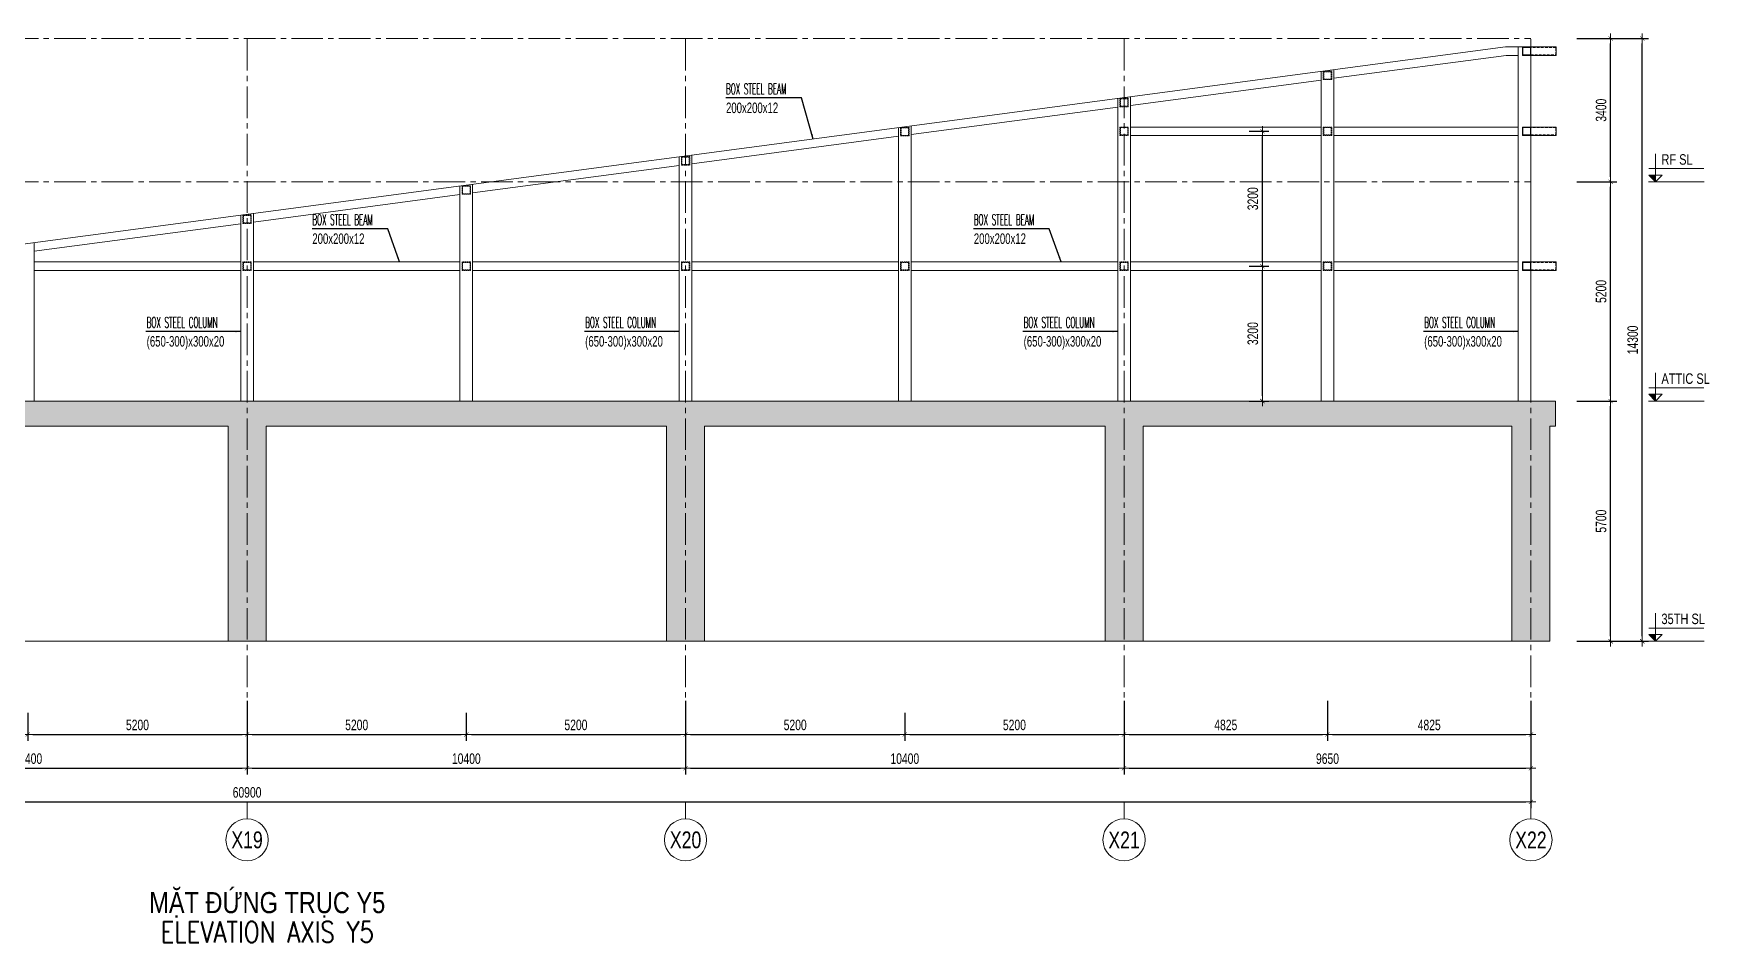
# Model space of a CAD drawing. Header units: millimetres. Extents: x 239606 to 395013, y -27979 to 24335.
# Drawn here: x 270714 to 310464, y -27358 to -5792 of the extents above; entities that cross this region are included whole.
import ezdxf
from ezdxf.enums import TextEntityAlignment as Align

# ---------------------------------------------------------------- set-up
doc = ezdxf.new("R2010")
doc.units = ezdxf.units.MM
doc.linetypes.add('CENTER2', pattern=[1.125, 0.75, -0.125, 0.125, -0.125])
doc.linetypes.add('HIDDEN2', pattern=[4.7625, 3.175, -1.5875])
doc.layers.get('Defpoints').update_dxf_attribs({"color": 151, "lineweight": 9})
for name, color, linetype, lineweight in [('NDC_S_ANNO', 7, 'Continuous', 20), ('NDC_S_AXIS', 5, 'CENTER2', 13), ('NDC_S_CONTINUOUS', 3, 'Continuous', 20), ('NDC_S_DIM', 1, 'Continuous', 15), ('NDC_S_ENG TEXT', 2, 'Continuous', 20), ('NDC_S_ENG TITLE', 3, 'Continuous', 20), ('NDC_S_HATCH MATERIAL', 8, 'Continuous', 13), ('NDC_S_HIDDEN', 8, 'HIDDEN2', 13), ('NDC_S_SLAB', 2, 'Continuous', 20), ('NDC_S_SYMBOL', 1, 'Continuous', 15), ('NDC_S_TEXT SYMBOL', 7, 'Continuous', 20), ('NDC_S_VN TEXT', 7, 'Continuous', 20), ('NDC_S_VN TITLE', 6, 'Continuous', 35)]:
    doc.layers.add(name, color=color, linetype=linetype, lineweight=lineweight)
doc.styles.add('NDC_ANNO', font='', dxfattribs={"width": 0.8})
doc.styles.add('NDC_DIM', font='', dxfattribs={"width": 0.75})
doc.styles.add('NDC_EN TXT', font='romans.shx', dxfattribs={"width": 0.8})
doc.styles.add('NDC_VIE TXT', font='arial.ttf', dxfattribs={"width": 0.8})
doc.styles.get('NDC_ANNO').set_extended_font_data('Dotum')
doc.styles.get('NDC_DIM').set_extended_font_data('Dotum')
doc.dimstyles.new('NDC_dim_100', dxfattribs={"dimscale": 100, "dimtxt": 2.5, "dimasz": 1.2, "dimexe": 1.5, "dimexo": 2.5, "dimgap": 1, "dimtad": 1, "dimdec": 0, "dimzin": 0, "dimdsep": 46, "dimtxsty": 'NDC_DIM', "dimblk": 'DIMMARK', "dimcen": 0.09, "dimdle": 1.2, "dimclrd": 1, "dimclre": 1, "dimclrt": 3, "dimadec": 0, "dimazin": 0, "dimtfac": 1, "dimtdec": 0, "dimtix": 1, "dimtofl": 0, "dimtmove": 0, "dimatfit": 3, "dimfxl": 8, "dimfxlon": 1, "dimtolj": 1, "dimtzin": 0, "dimarcsym": 0})

# ---------------------------------------------------------------- blocks, each defined once
blk = doc.blocks.new('Drawing name_symbol')
at = {"layer": 'NDC_S_ENG TITLE', "style": 'NDC_EN TXT', "width": 0.8}
blk.add_attdef('SECTDET1', text='', height=5, dxfattribs=at).set_placement((0, 1.01), align=Align.CENTER)
at = {"layer": 'NDC_S_TEXT SYMBOL', "lineweight": 25, "style": 'NDC_ANNO', "width": 0.8}
blk.add_attdef('SSCALE', text='', height=2.5, dxfattribs=at).set_placement((0, -4), align=Align.CENTER)
at = {"layer": 'NDC_S_VN TITLE', "style": 'NDC_VIE TXT', "width": 0.8}
blk.add_attdef('SECTDET2', text='', height=5, dxfattribs=at).set_placement((0, 7.97), align=Align.CENTER)
blk = doc.blocks.new('DIMMARK')
at = {"layer": 'NDC_S_DIM', "color": 1}
blk.add_line((-1.5, 0), (1, 0), dxfattribs=at)
at = {"layer": 'NDC_S_DIM', "color": 2, "const_width": 0.1}
blk.add_lwpolyline([(-0.42, -0.42), (0.42, 0.42)], dxfattribs=at)
blk = doc.blocks.new('*D105')
at = {"layer": 'Defpoints', "color": 0, "ltscale": 200, "transparency": 16777216}
for p in [(245329, -20212), (306229, -20212), (306229, -24023)]:
    blk.add_point(p, dxfattribs=at)
at = {"layer": 'NDC_S_DIM', "color": 1, "lineweight": -2, "ltscale": 200, "transparency": 16777216}
for p, q in [((245329, -23223), (245329, -24173)), ((306229, -23223), (306229, -24173)), ((245449, -24023), (306109, -24023))]:
    blk.add_line(p, q, dxfattribs=at)
at = {"layer": 'NDC_S_DIM', "color": 1, "lineweight": -2, "ltscale": 200, "transparency": 16777216, "xscale": 120, "yscale": 120, "zscale": 120, "rotation": 180}
blk.add_blockref('DIMMARK', (245329, -24023), dxfattribs=at)
at = {"layer": 'NDC_S_DIM', "color": 1, "lineweight": -2, "ltscale": 200, "transparency": 16777216, "xscale": 120, "yscale": 120, "zscale": 120}
blk.add_blockref('DIMMARK', (306229, -24023), dxfattribs=at)
at = {"layer": 'NDC_S_DIM', "color": 3, "ltscale": 200, "transparency": 16777216, "insert": (275779, -23798), "char_height": 250, "attachment_point": 5, "style": 'NDC_DIM'}
blk.add_mtext('\\A1;60900', dxfattribs=at)
blk = doc.blocks.new('*D108')
at = {"layer": 'Defpoints', "color": 0, "ltscale": 200, "transparency": 16777216}
for p in [(265379, -20212), (275779, -20212), (275779, -23223)]:
    blk.add_point(p, dxfattribs=at)
at = {"layer": 'NDC_S_DIM', "color": 1, "lineweight": -2, "ltscale": 200, "transparency": 16777216}
for p, q in [((265379, -22423), (265379, -23373)), ((275779, -22423), (275779, -23373)), ((265499, -23223), (275659, -23223))]:
    blk.add_line(p, q, dxfattribs=at)
at = {"layer": 'NDC_S_DIM', "color": 1, "lineweight": -2, "ltscale": 200, "transparency": 16777216, "xscale": 120, "yscale": 120, "zscale": 120, "rotation": 180}
blk.add_blockref('DIMMARK', (265379, -23223), dxfattribs=at)
at = {"layer": 'NDC_S_DIM', "color": 1, "lineweight": -2, "ltscale": 200, "transparency": 16777216, "xscale": 120, "yscale": 120, "zscale": 120}
blk.add_blockref('DIMMARK', (275779, -23223), dxfattribs=at)
at = {"layer": 'NDC_S_DIM', "color": 3, "ltscale": 200, "transparency": 16777216, "insert": (270579, -22998), "char_height": 250, "attachment_point": 5, "style": 'NDC_DIM'}
blk.add_mtext('\\A1;10400', dxfattribs=at)
blk = doc.blocks.new('*D109')
at = {"layer": 'Defpoints', "color": 0, "ltscale": 200, "transparency": 16777216}
for p in [(275779, -20212), (286179, -20212), (286179, -23223)]:
    blk.add_point(p, dxfattribs=at)
at = {"layer": 'NDC_S_DIM', "color": 1, "lineweight": -2, "ltscale": 200, "transparency": 16777216}
for p, q in [((275779, -22423), (275779, -23373)), ((286179, -22423), (286179, -23373)), ((275899, -23223), (286059, -23223))]:
    blk.add_line(p, q, dxfattribs=at)
at = {"layer": 'NDC_S_DIM', "color": 1, "lineweight": -2, "ltscale": 200, "transparency": 16777216, "xscale": 120, "yscale": 120, "zscale": 120, "rotation": 180}
blk.add_blockref('DIMMARK', (275779, -23223), dxfattribs=at)
at = {"layer": 'NDC_S_DIM', "color": 1, "lineweight": -2, "ltscale": 200, "transparency": 16777216, "xscale": 120, "yscale": 120, "zscale": 120}
blk.add_blockref('DIMMARK', (286179, -23223), dxfattribs=at)
at = {"layer": 'NDC_S_DIM', "color": 3, "ltscale": 200, "transparency": 16777216, "insert": (280979, -22998), "char_height": 250, "attachment_point": 5, "style": 'NDC_DIM'}
blk.add_mtext('\\A1;10400', dxfattribs=at)
blk = doc.blocks.new('*D110')
at = {"layer": 'Defpoints', "color": 0, "ltscale": 200, "transparency": 16777216}
for p in [(286179, -20212), (296579, -20212), (296579, -23223)]:
    blk.add_point(p, dxfattribs=at)
at = {"layer": 'NDC_S_DIM', "color": 1, "lineweight": -2, "ltscale": 200, "transparency": 16777216}
for p, q in [((286179, -22423), (286179, -23373)), ((296579, -22423), (296579, -23373)), ((286299, -23223), (296459, -23223))]:
    blk.add_line(p, q, dxfattribs=at)
at = {"layer": 'NDC_S_DIM', "color": 1, "lineweight": -2, "ltscale": 200, "transparency": 16777216, "xscale": 120, "yscale": 120, "zscale": 120, "rotation": 180}
blk.add_blockref('DIMMARK', (286179, -23223), dxfattribs=at)
at = {"layer": 'NDC_S_DIM', "color": 1, "lineweight": -2, "ltscale": 200, "transparency": 16777216, "xscale": 120, "yscale": 120, "zscale": 120}
blk.add_blockref('DIMMARK', (296579, -23223), dxfattribs=at)
at = {"layer": 'NDC_S_DIM', "color": 3, "ltscale": 200, "transparency": 16777216, "insert": (291379, -22998), "char_height": 250, "attachment_point": 5, "style": 'NDC_DIM'}
blk.add_mtext('\\A1;10400', dxfattribs=at)
blk = doc.blocks.new('*D111')
at = {"layer": 'Defpoints', "color": 0, "ltscale": 200, "transparency": 16777216}
for p in [(296579, -20212), (306229, -20212), (306229, -23223)]:
    blk.add_point(p, dxfattribs=at)
at = {"layer": 'NDC_S_DIM', "color": 1, "lineweight": -2, "ltscale": 200, "transparency": 16777216}
for p, q in [((296579, -22423), (296579, -23373)), ((306229, -22423), (306229, -23373)), ((296699, -23223), (306109, -23223))]:
    blk.add_line(p, q, dxfattribs=at)
at = {"layer": 'NDC_S_DIM', "color": 1, "lineweight": -2, "ltscale": 200, "transparency": 16777216, "xscale": 120, "yscale": 120, "zscale": 120, "rotation": 180}
blk.add_blockref('DIMMARK', (296579, -23223), dxfattribs=at)
at = {"layer": 'NDC_S_DIM', "color": 1, "lineweight": -2, "ltscale": 200, "transparency": 16777216, "xscale": 120, "yscale": 120, "zscale": 120}
blk.add_blockref('DIMMARK', (306229, -23223), dxfattribs=at)
at = {"layer": 'NDC_S_DIM', "color": 3, "ltscale": 200, "transparency": 16777216, "insert": (301404, -22998), "char_height": 250, "attachment_point": 5, "style": 'NDC_DIM'}
blk.add_mtext('\\A1;9650', dxfattribs=at)
blk = doc.blocks.new('*U7')
at = {"layer": 'NDC_S_SYMBOL'}
blk.add_line((0, 5), (0, 9), dxfattribs=at)
blk.add_circle((0, 0), 5, dxfattribs=at)
at = {"layer": 'NDC_S_TEXT SYMBOL', "color": 7, "style": 'NDC_ANNO', "width": 0.8}
blk.add_attdef('GRID', text='', height=4, dxfattribs=at).set_placement((0, 0), align=Align.MIDDLE)
blk = doc.blocks.new('*D127')
at = {"layer": 'Defpoints', "color": 0, "ltscale": 100, "transparency": 16777216}
for p in [(306946, -14512), (308120, -14512), (306946, -20212)]:
    blk.add_point(p, dxfattribs=at)
at = {"layer": 'NDC_S_DIM', "color": 1, "lineweight": -2, "ltscale": 100, "transparency": 16777216}
for p, q in [((307320, -14512), (308270, -14512)), ((308120, -20092), (308120, -14632)), ((307320, -20212), (308270, -20212))]:
    blk.add_line(p, q, dxfattribs=at)
at = {"layer": 'NDC_S_DIM', "color": 1, "lineweight": -2, "ltscale": 100, "transparency": 16777216, "xscale": 120, "yscale": 120, "zscale": 120}
for p, rotation in [((308120, -14512), 90), ((308120, -20212), 270)]:
    blk.add_blockref('DIMMARK', p, dxfattribs=dict(at, rotation=rotation))
at = {"layer": 'NDC_S_DIM', "color": 3, "ltscale": 100, "transparency": 16777216, "insert": (307894, -17362), "char_height": 250, "attachment_point": 5, "rotation": 90, "style": 'NDC_DIM'}
blk.add_mtext('\\A1;5700', dxfattribs=at)
blk = doc.blocks.new('*D128')
at = {"layer": 'Defpoints', "color": 0, "ltscale": 100, "transparency": 16777216}
for p in [(306946, -9312), (308120, -9312), (306946, -14512)]:
    blk.add_point(p, dxfattribs=at)
at = {"layer": 'NDC_S_DIM', "color": 1, "lineweight": -2, "ltscale": 100, "transparency": 16777216}
for p, q in [((307320, -9312), (308270, -9312)), ((308120, -14392), (308120, -9432)), ((307320, -14512), (308270, -14512))]:
    blk.add_line(p, q, dxfattribs=at)
at = {"layer": 'NDC_S_DIM', "color": 1, "lineweight": -2, "ltscale": 100, "transparency": 16777216, "xscale": 120, "yscale": 120, "zscale": 120}
for p, rotation in [((308120, -9312), 90), ((308120, -14512), 270)]:
    blk.add_blockref('DIMMARK', p, dxfattribs=dict(at, rotation=rotation))
at = {"layer": 'NDC_S_DIM', "color": 3, "ltscale": 100, "transparency": 16777216, "insert": (307894, -11912), "char_height": 250, "attachment_point": 5, "rotation": 90, "style": 'NDC_DIM'}
blk.add_mtext('\\A1;5200', dxfattribs=at)
blk = doc.blocks.new('*D129')
at = {"layer": 'Defpoints', "color": 0, "ltscale": 100, "transparency": 16777216}
for p in [(306946, -5912), (308120, -5912), (306946, -9312)]:
    blk.add_point(p, dxfattribs=at)
at = {"layer": 'NDC_S_DIM', "color": 1, "lineweight": -2, "ltscale": 100, "transparency": 16777216}
for p, q in [((307320, -5912), (308270, -5912)), ((308120, -9192), (308120, -6032)), ((307320, -9312), (308270, -9312))]:
    blk.add_line(p, q, dxfattribs=at)
at = {"layer": 'NDC_S_DIM', "color": 1, "lineweight": -2, "ltscale": 100, "transparency": 16777216, "xscale": 120, "yscale": 120, "zscale": 120}
for p, rotation in [((308120, -5912), 90), ((308120, -9312), 270)]:
    blk.add_blockref('DIMMARK', p, dxfattribs=dict(at, rotation=rotation))
at = {"layer": 'NDC_S_DIM', "color": 3, "ltscale": 100, "transparency": 16777216, "insert": (307894, -7612), "char_height": 250, "attachment_point": 5, "rotation": 90, "style": 'NDC_DIM'}
blk.add_mtext('\\A1;3400', dxfattribs=at)
blk = doc.blocks.new('*D130')
at = {"layer": 'Defpoints', "color": 0, "ltscale": 100, "transparency": 16777216}
for p in [(306946, -5912), (308870, -5912), (306946, -20212)]:
    blk.add_point(p, dxfattribs=at)
at = {"layer": 'NDC_S_DIM', "color": 1, "lineweight": -2, "ltscale": 100, "transparency": 16777216}
for p, q in [((308070, -5912), (309020, -5912)), ((308870, -20092), (308870, -6032)), ((308070, -20212), (309020, -20212))]:
    blk.add_line(p, q, dxfattribs=at)
at = {"layer": 'NDC_S_DIM', "color": 1, "lineweight": -2, "ltscale": 100, "transparency": 16777216, "xscale": 120, "yscale": 120, "zscale": 120}
for p, rotation in [((308870, -5912), 90), ((308870, -20212), 270)]:
    blk.add_blockref('DIMMARK', p, dxfattribs=dict(at, rotation=rotation))
at = {"layer": 'NDC_S_DIM', "color": 3, "ltscale": 100, "transparency": 16777216, "insert": (308644, -13062), "char_height": 250, "attachment_point": 5, "rotation": 90, "style": 'NDC_DIM'}
blk.add_mtext('\\A1;14300', dxfattribs=at)
blk = doc.blocks.new('kata_block_CT')
at = {"layer": 'NDC_S_ANNO'}
blk.add_hatch(color=3, dxfattribs=at).paths.add_polyline_path([(0, 1.6), (-1.61, 1.6), (0, 0)])
at = {"layer": 'NDC_S_ANNO', "ltscale": 50}
h = blk.add_hatch(dxfattribs=at)
h.set_pattern_fill('ANSI31', color=256, scale=1.406, style=0)
h.paths.add_polyline_path([(0, 1.6), (0, 0), (1.61, 1.6)])
for p, q in [((11.56, 0), (-1.64, 0)), ((-1.59, 3.14), (11.47, 3.14))]:
    blk.add_line(p, q, dxfattribs=at)
for points in [[(0, 6.69), (0, 0)], [(0, 0), (-1.61, 1.6), (0, 1.6)], [(0, 0), (1.61, 1.6), (0, 1.6)]]:
    blk.add_lwpolyline(points, dxfattribs=at)
at = {"layer": 'NDC_S_ANNO', "color": 8, "ltscale": 50}
blk.add_lwpolyline([(0, 0), (-1.61, 1.6), (0, 1.6)], dxfattribs=at)
at = {"layer": 'NDC_S_TEXT SYMBOL', "color": 3, "style": 'NDC_ANNO', "width": 0.8}
blk.add_attdef('CT', (1.41, 4.07), '', height=2.5, dxfattribs=at)
blk = doc.blocks.new('*D113')
at = {"layer": 'Defpoints', "color": 0, "ltscale": 100, "transparency": 16777216}
for p in [(275779, -21163), (270579, -21656), (275779, -22423)]:
    blk.add_point(p, dxfattribs=at)
at = {"layer": 'NDC_S_DIM', "color": 1, "lineweight": -2, "ltscale": 100, "transparency": 16777216}
for p, q in [((275779, -21623), (275779, -22573)), ((270579, -21906), (270579, -22573)), ((270699, -22423), (275659, -22423))]:
    blk.add_line(p, q, dxfattribs=at)
at = {"layer": 'NDC_S_DIM', "color": 1, "lineweight": -2, "ltscale": 100, "transparency": 16777216, "xscale": 120, "yscale": 120, "zscale": 120, "rotation": 180}
blk.add_blockref('DIMMARK', (270579, -22423), dxfattribs=at)
at = {"layer": 'NDC_S_DIM', "color": 1, "lineweight": -2, "ltscale": 100, "transparency": 16777216, "xscale": 120, "yscale": 120, "zscale": 120}
blk.add_blockref('DIMMARK', (275779, -22423), dxfattribs=at)
at = {"layer": 'NDC_S_DIM', "color": 3, "ltscale": 100, "transparency": 16777216, "insert": (273179, -22198), "char_height": 250, "attachment_point": 5, "style": 'NDC_DIM'}
blk.add_mtext('\\A1;5200', dxfattribs=at)
blk = doc.blocks.new('*D114')
at = {"layer": 'Defpoints', "color": 0, "ltscale": 100, "transparency": 16777216}
for p in [(275779, -21656), (280979, -21656), (280979, -22423)]:
    blk.add_point(p, dxfattribs=at)
at = {"layer": 'NDC_S_DIM', "color": 1, "lineweight": -2, "ltscale": 100, "transparency": 16777216}
for p, q in [((275779, -21906), (275779, -22573)), ((280979, -21906), (280979, -22573)), ((275899, -22423), (280859, -22423))]:
    blk.add_line(p, q, dxfattribs=at)
at = {"layer": 'NDC_S_DIM', "color": 1, "lineweight": -2, "ltscale": 100, "transparency": 16777216, "xscale": 120, "yscale": 120, "zscale": 120, "rotation": 180}
blk.add_blockref('DIMMARK', (275779, -22423), dxfattribs=at)
at = {"layer": 'NDC_S_DIM', "color": 1, "lineweight": -2, "ltscale": 100, "transparency": 16777216, "xscale": 120, "yscale": 120, "zscale": 120}
blk.add_blockref('DIMMARK', (280979, -22423), dxfattribs=at)
at = {"layer": 'NDC_S_DIM', "color": 3, "ltscale": 100, "transparency": 16777216, "insert": (278379, -22198), "char_height": 250, "attachment_point": 5, "style": 'NDC_DIM'}
blk.add_mtext('\\A1;5200', dxfattribs=at)
blk = doc.blocks.new('*D115')
at = {"layer": 'Defpoints', "color": 0, "ltscale": 100, "transparency": 16777216}
for p in [(286179, -21163), (280979, -21656), (286179, -22423)]:
    blk.add_point(p, dxfattribs=at)
at = {"layer": 'NDC_S_DIM', "color": 1, "lineweight": -2, "ltscale": 100, "transparency": 16777216}
for p, q in [((286179, -21623), (286179, -22573)), ((280979, -21906), (280979, -22573)), ((281099, -22423), (286059, -22423))]:
    blk.add_line(p, q, dxfattribs=at)
at = {"layer": 'NDC_S_DIM', "color": 1, "lineweight": -2, "ltscale": 100, "transparency": 16777216, "xscale": 120, "yscale": 120, "zscale": 120, "rotation": 180}
blk.add_blockref('DIMMARK', (280979, -22423), dxfattribs=at)
at = {"layer": 'NDC_S_DIM', "color": 1, "lineweight": -2, "ltscale": 100, "transparency": 16777216, "xscale": 120, "yscale": 120, "zscale": 120}
blk.add_blockref('DIMMARK', (286179, -22423), dxfattribs=at)
at = {"layer": 'NDC_S_DIM', "color": 3, "ltscale": 100, "transparency": 16777216, "insert": (283579, -22198), "char_height": 250, "attachment_point": 5, "style": 'NDC_DIM'}
blk.add_mtext('\\A1;5200', dxfattribs=at)
blk = doc.blocks.new('*D116')
at = {"layer": 'Defpoints', "color": 0, "ltscale": 100, "transparency": 16777216}
for p in [(286179, -21656), (291379, -21656), (291379, -22423)]:
    blk.add_point(p, dxfattribs=at)
at = {"layer": 'NDC_S_DIM', "color": 1, "lineweight": -2, "ltscale": 100, "transparency": 16777216}
for p, q in [((286179, -21906), (286179, -22573)), ((291379, -21906), (291379, -22573)), ((286299, -22423), (291259, -22423))]:
    blk.add_line(p, q, dxfattribs=at)
at = {"layer": 'NDC_S_DIM', "color": 1, "lineweight": -2, "ltscale": 100, "transparency": 16777216, "xscale": 120, "yscale": 120, "zscale": 120, "rotation": 180}
blk.add_blockref('DIMMARK', (286179, -22423), dxfattribs=at)
at = {"layer": 'NDC_S_DIM', "color": 1, "lineweight": -2, "ltscale": 100, "transparency": 16777216, "xscale": 120, "yscale": 120, "zscale": 120}
blk.add_blockref('DIMMARK', (291379, -22423), dxfattribs=at)
at = {"layer": 'NDC_S_DIM', "color": 3, "ltscale": 100, "transparency": 16777216, "insert": (288779, -22198), "char_height": 250, "attachment_point": 5, "style": 'NDC_DIM'}
blk.add_mtext('\\A1;5200', dxfattribs=at)
blk = doc.blocks.new('*D117')
at = {"layer": 'Defpoints', "color": 0, "ltscale": 100, "transparency": 16777216}
for p in [(296579, -21163), (291379, -21656), (296579, -22423)]:
    blk.add_point(p, dxfattribs=at)
at = {"layer": 'NDC_S_DIM', "color": 1, "lineweight": -2, "ltscale": 100, "transparency": 16777216}
for p, q in [((296579, -21623), (296579, -22573)), ((291379, -21906), (291379, -22573)), ((291499, -22423), (296459, -22423))]:
    blk.add_line(p, q, dxfattribs=at)
at = {"layer": 'NDC_S_DIM', "color": 1, "lineweight": -2, "ltscale": 100, "transparency": 16777216, "xscale": 120, "yscale": 120, "zscale": 120, "rotation": 180}
blk.add_blockref('DIMMARK', (291379, -22423), dxfattribs=at)
at = {"layer": 'NDC_S_DIM', "color": 1, "lineweight": -2, "ltscale": 100, "transparency": 16777216, "xscale": 120, "yscale": 120, "zscale": 120}
blk.add_blockref('DIMMARK', (296579, -22423), dxfattribs=at)
at = {"layer": 'NDC_S_DIM', "color": 3, "ltscale": 100, "transparency": 16777216, "insert": (293979, -22198), "char_height": 250, "attachment_point": 5, "style": 'NDC_DIM'}
blk.add_mtext('\\A1;5200', dxfattribs=at)
blk = doc.blocks.new('*D118')
at = {"layer": 'Defpoints', "color": 0, "ltscale": 100, "transparency": 16777216}
for p in [(296579, -21163), (301404, -21163), (301404, -22423)]:
    blk.add_point(p, dxfattribs=at)
at = {"layer": 'NDC_S_DIM', "color": 1, "lineweight": -2, "ltscale": 100, "transparency": 16777216}
for p, q in [((296579, -21623), (296579, -22573)), ((301404, -21623), (301404, -22573)), ((296699, -22423), (301284, -22423))]:
    blk.add_line(p, q, dxfattribs=at)
at = {"layer": 'NDC_S_DIM', "color": 1, "lineweight": -2, "ltscale": 100, "transparency": 16777216, "xscale": 120, "yscale": 120, "zscale": 120, "rotation": 180}
blk.add_blockref('DIMMARK', (296579, -22423), dxfattribs=at)
at = {"layer": 'NDC_S_DIM', "color": 1, "lineweight": -2, "ltscale": 100, "transparency": 16777216, "xscale": 120, "yscale": 120, "zscale": 120}
blk.add_blockref('DIMMARK', (301404, -22423), dxfattribs=at)
at = {"layer": 'NDC_S_DIM', "color": 3, "ltscale": 100, "transparency": 16777216, "insert": (298992, -22198), "char_height": 250, "attachment_point": 5, "style": 'NDC_DIM'}
blk.add_mtext('\\A1;4825', dxfattribs=at)
blk = doc.blocks.new('*D119')
at = {"layer": 'Defpoints', "color": 0, "ltscale": 100, "transparency": 16777216}
for p in [(301404, -21163), (306229, -21163), (306229, -22423)]:
    blk.add_point(p, dxfattribs=at)
at = {"layer": 'NDC_S_DIM', "color": 1, "lineweight": -2, "ltscale": 100, "transparency": 16777216}
for p, q in [((301404, -21623), (301404, -22573)), ((306229, -21623), (306229, -22573)), ((301524, -22423), (306109, -22423))]:
    blk.add_line(p, q, dxfattribs=at)
at = {"layer": 'NDC_S_DIM', "color": 1, "lineweight": -2, "ltscale": 100, "transparency": 16777216, "xscale": 120, "yscale": 120, "zscale": 120, "rotation": 180}
blk.add_blockref('DIMMARK', (301404, -22423), dxfattribs=at)
at = {"layer": 'NDC_S_DIM', "color": 1, "lineweight": -2, "ltscale": 100, "transparency": 16777216, "xscale": 120, "yscale": 120, "zscale": 120}
blk.add_blockref('DIMMARK', (306229, -22423), dxfattribs=at)
at = {"layer": 'NDC_S_DIM', "color": 3, "ltscale": 100, "transparency": 16777216, "insert": (303817, -22198), "char_height": 250, "attachment_point": 5, "style": 'NDC_DIM'}
blk.add_mtext('\\A1;4825', dxfattribs=at)
blk = doc.blocks.new('*D125')
at = {"layer": 'Defpoints', "color": 0, "ltscale": 100, "transparency": 16777216}
for p in [(299296, -11312), (299860, -11312), (299296, -14512)]:
    blk.add_point(p, dxfattribs=at)
at = {"layer": 'NDC_S_DIM', "color": 1, "lineweight": -2, "ltscale": 100, "transparency": 16777216}
for p, q in [((299546, -11312), (300010, -11312)), ((299860, -14392), (299860, -11432)), ((299546, -14512), (300010, -14512))]:
    blk.add_line(p, q, dxfattribs=at)
at = {"layer": 'NDC_S_DIM', "color": 1, "lineweight": -2, "ltscale": 100, "transparency": 16777216, "xscale": 120, "yscale": 120, "zscale": 120}
for p, rotation in [((299860, -11312), 90), ((299860, -14512), 270)]:
    blk.add_blockref('DIMMARK', p, dxfattribs=dict(at, rotation=rotation))
at = {"layer": 'NDC_S_DIM', "color": 3, "ltscale": 100, "transparency": 16777216, "insert": (299634, -12912), "char_height": 250, "attachment_point": 5, "rotation": 90, "style": 'NDC_DIM'}
blk.add_mtext('\\A1;3200', dxfattribs=at)
blk = doc.blocks.new('*D126')
at = {"layer": 'Defpoints', "color": 0, "ltscale": 100, "transparency": 16777216}
for p in [(299296, -8112), (299860, -8112), (299296, -11312)]:
    blk.add_point(p, dxfattribs=at)
at = {"layer": 'NDC_S_DIM', "color": 1, "lineweight": -2, "ltscale": 100, "transparency": 16777216}
for p, q in [((299546, -8112), (300010, -8112)), ((299860, -11192), (299860, -8232)), ((299546, -11312), (300010, -11312))]:
    blk.add_line(p, q, dxfattribs=at)
at = {"layer": 'NDC_S_DIM', "color": 1, "lineweight": -2, "ltscale": 100, "transparency": 16777216, "xscale": 120, "yscale": 120, "zscale": 120}
for p, rotation in [((299860, -8112), 90), ((299860, -11312), 270)]:
    blk.add_blockref('DIMMARK', p, dxfattribs=dict(at, rotation=rotation))
at = {"layer": 'NDC_S_DIM', "color": 3, "ltscale": 100, "transparency": 16777216, "insert": (299634, -9712), "char_height": 250, "attachment_point": 5, "rotation": 90, "style": 'NDC_DIM'}
blk.add_mtext('\\A1;3200', dxfattribs=at)

msp = doc.modelspace()

# ---------------------------------------------------------------- hatches: boundary and pattern name
at = {"layer": 'NDC_S_HATCH MATERIAL', "ltscale": 100}
h = msp.add_hatch(dxfattribs=at)
h.set_pattern_fill('BT-01', color=256, scale=50, pattern_type=2)
h.set_pattern_definition([(50, (279091.2, 16411.07), (358.63, -31.376), [37.5, -412.5]), (355, (279091.2, 16411.07), (-69.3757, 376.096), [30, -330]), (100.4514, (279121.08, 16408.46), (289.2547, 344.7198), [31.87, -350.571]), (46.1842, (279091.2, 16511.07), (533.6205, -82.7595), [56.25, -618.75]), (96.6356, (279135.66, 16504.2), (467.3314, 487.059), [47.805, -525.8565]), (351.1842, (279091.2, 16511.1), (467.331, 487.059), [45, -495]), (21, (279141.2, 16486.07), (298.4535, -201.3094), [37.5, -412.5]), (326, (279141.2, 16486.07), (121.6577, 362.575), [30, -330]), (71.4514, (279166.06, 16469.3), (420.1113, 161.2652), [31.87, -350.571]), (37.5, (279091.19, 16411.07), (6.07993, 166.44693), [0, -326, 0, -335, 0, -331.25]), (7.5, (279091.2, 16411.07), (131.5348, 197.20586), [0, -191, 0, -318.5, 0, -126.25]), (327.5, (278979.69, 16411.07), (266.9112, -11.27744), [0, -125, 0, -390, 0, -517.5]), (317.5, (278929.7, 16411.07), (291.5931, 50.0525), [0, -162.5, 0, -259, 0, -367.5]), (45, (279091.2, 16411.07), (-150.2602, 150.2602), []), (45, (279091.2, 16472.32), (-150.2602, 150.2602), [])])
h.paths.add_polyline_path([(306809.1, -14511.9), (264549.1, -14511.9), (264549.1, -15111.9), (264929.1, -15111.9), (264929.1, -20211.9), (265829.1, -20211.9), (265829.1, -15111.9), (275329.1, -15111.9), (275329.1, -20211.9), (276229.1, -20211.9), (276229.1, -15111.9), (285729.1, -15111.9), (285729.1, -20211.9), (286629.1, -20211.9), (286629.1, -15111.9), (296129.1, -15111.9), (296129.1, -20211.9), (297029.1, -20211.9), (297029.1, -15111.9), (305779.1, -15111.9), (305779.1, -20211.9), (306679.1, -20211.9), (306679.1, -15111.9), (306809.1, -15111.9)])

# ---------------------------------------------------------------- linework, layer by layer
at = {"layer": 'NDC_S_AXIS', "ltscale": 1000}
for p, q in [((245329.1, -5911.9), (306229.1, -5911.9)), ((275779.1, -22422.9), (275779.1, -5911.9)), ((286179.1, -22422.9), (286179.1, -5911.9)), ((296579.1, -22422.9), (296579.1, -5911.9)), ((306229.1, -22422.9), (306229.1, -5911.9)), ((245329.1, -9311.9), (306229.1, -9311.9)), ((245329.1, -14511.9), (306229.1, -14511.9))]:
    msp.add_line(p, q, dxfattribs=at)
at = {"layer": 'NDC_S_CONTINUOUS', "ltscale": 100}
for p, q in [((305929.1, -14511.9), (305929.1, -6111.6)), ((306229.1, -6111.6), (305929.1, -6111.6)), ((306229.1, -14511.9), (306229.1, -6111.6)), ((301254.1, -14511.9), (301254.1, -6693.5)), ((301554.1, -14511.9), (301554.1, -6653.6)), ((296429.1, -14511.9), (296429.1, -7335.4)), ((296729.1, -14511.9), (296729.1, -7295.5)), ((291229.1, -14511.9), (291229.1, -8027.2)), ((291529.1, -14511.9), (291529.1, -7987.3)), ((286029.1, -14511.9), (286029.1, -8719)), ((286329.1, -14511.9), (286329.1, -8679.1)), ((280829.1, -14511.9), (280829.1, -9410.8)), ((281129.1, -14511.9), (281129.1, -9370.9)), ((275629.1, -14511.9), (275629.1, -10102.5)), ((275929.1, -14511.9), (275929.1, -10062.6)), ((270729.1, -14511.9), (270729.1, -10754.4)), ((275329.1, -15111.9), (275329.1, -20211.9)), ((276229.1, -15111.9), (276229.1, -20211.9)), ((285729.1, -15111.9), (285729.1, -20211.9)), ((286629.1, -15111.9), (286629.1, -20211.9)), ((296129.1, -15111.9), (296129.1, -20211.9)), ((297029.1, -15111.9), (297029.1, -20211.9)), ((305779.1, -15111.9), (305779.1, -20211.9)), ((306679.1, -15111.9), (306679.1, -20211.9)), ((245329.1, -20211.9), (306679.1, -20211.9))]:
    msp.add_line(p, q, dxfattribs=at)
at = {"layer": 'NDC_S_CONTINUOUS', "ltscale": 100, "elevation": 0}
msp.add_lwpolyline([(305929.1, -6111.6), (305628.4, -6111.6), (265229.1, -11486.1)], dxfattribs=at)
at = {"layer": 'NDC_S_CONTINUOUS', "ltscale": 100}
for points in [[(264929.1, -15111.9), (264549.1, -15111.9), (264549.1, -14511.9), (306809.1, -14511.9), (306809.1, -15111.9), (306679.1, -15111.9)], [(275329.1, -15111.9), (265829.1, -15111.9)], [(285729.1, -15111.9), (276229.1, -15111.9)], [(296129.1, -15111.9), (286629.1, -15111.9)], [(305779.1, -15111.9), (297029.1, -15111.9)]]:
    msp.add_lwpolyline(points, dxfattribs=at)
at = {"layer": 'NDC_S_HATCH MATERIAL', "ltscale": 1000}
for points in [[(306229.1, -6311.6), (306829.1, -6311.6), (306829.1, -6111.6), (306229.1, -6111.6)], [(306229.1, -8211.9), (306829.1, -8211.9), (306829.1, -8011.9), (306229.1, -8011.9)], [(306229.1, -11411.9), (306829.1, -11411.9), (306829.1, -11211.9), (306229.1, -11211.9)]]:
    msp.add_lwpolyline(points, close=True, dxfattribs=at)
at = {"layer": 'NDC_S_HIDDEN', "ltscale": 20}
for points in [[(306229.1, -6299.6), (306817.1, -6299.6), (306817.1, -6123.6), (306229.1, -6123.6)], [(306229.1, -8199.9), (306817.1, -8199.9), (306817.1, -8023.9), (306229.1, -8023.9)], [(306229.1, -11399.9), (306817.1, -11399.9), (306817.1, -11223.9), (306229.1, -11223.9)]]:
    msp.add_lwpolyline(points, close=True, dxfattribs=at)
at = {"layer": 'NDC_S_HIDDEN', "ltscale": 10, "elevation": 0}
for points in [[(301304.1, -6886.9), (301504.1, -6886.9), (301504.1, -6686.9), (301304.1, -6686.9)], [(301316.1, -6874.9), (301492.1, -6874.9), (301492.1, -6698.9), (301316.1, -6698.9)], [(296479.1, -7528.8), (296679.1, -7528.8), (296679.1, -7328.8), (296479.1, -7328.8)], [(296491.1, -7516.8), (296667.1, -7516.8), (296667.1, -7340.8), (296491.1, -7340.8)], [(291279.1, -8220.5), (291479.1, -8220.5), (291479.1, -8020.5), (291279.1, -8020.5)], [(291291.1, -8208.5), (291467.1, -8208.5), (291467.1, -8032.5), (291291.1, -8032.5)], [(296479.1, -8211.9), (296679.1, -8211.9), (296679.1, -8011.9), (296479.1, -8011.9)], [(296491.1, -8199.9), (296667.1, -8199.9), (296667.1, -8023.9), (296491.1, -8023.9)], [(301304.1, -8211.9), (301504.1, -8211.9), (301504.1, -8011.9), (301304.1, -8011.9)], [(301316.1, -8199.9), (301492.1, -8199.9), (301492.1, -8023.9), (301316.1, -8023.9)], [(286079.1, -8912.3), (286279.1, -8912.3), (286279.1, -8712.3), (286079.1, -8712.3)], [(286091.1, -8900.3), (286267.1, -8900.3), (286267.1, -8724.3), (286091.1, -8724.3)], [(280879.1, -9604.1), (281079.1, -9604.1), (281079.1, -9404.1), (280879.1, -9404.1)], [(280891.1, -9592.1), (281067.1, -9592.1), (281067.1, -9416.1), (280891.1, -9416.1)], [(275679.1, -10295.9), (275879.1, -10295.9), (275879.1, -10095.9), (275679.1, -10095.9)], [(275691.1, -10283.9), (275867.1, -10283.9), (275867.1, -10107.9), (275691.1, -10107.9)], [(275679.1, -11411.9), (275879.1, -11411.9), (275879.1, -11211.9), (275679.1, -11211.9)], [(275691.1, -11399.9), (275867.1, -11399.9), (275867.1, -11223.9), (275691.1, -11223.9)], [(280879.1, -11411.9), (281079.1, -11411.9), (281079.1, -11211.9), (280879.1, -11211.9)], [(280891.1, -11399.9), (281067.1, -11399.9), (281067.1, -11223.9), (280891.1, -11223.9)], [(286079.1, -11411.9), (286279.1, -11411.9), (286279.1, -11211.9), (286079.1, -11211.9)], [(286091.1, -11399.9), (286267.1, -11399.9), (286267.1, -11223.9), (286091.1, -11223.9)], [(291279.1, -11411.9), (291479.1, -11411.9), (291479.1, -11211.9), (291279.1, -11211.9)], [(291291.1, -11399.9), (291467.1, -11399.9), (291467.1, -11223.9), (291291.1, -11223.9)], [(296479.1, -11411.9), (296679.1, -11411.9), (296679.1, -11211.9), (296479.1, -11211.9)], [(296491.1, -11399.9), (296667.1, -11399.9), (296667.1, -11223.9), (296491.1, -11223.9)], [(301304.1, -11411.9), (301504.1, -11411.9), (301504.1, -11211.9), (301304.1, -11211.9)], [(301316.1, -11399.9), (301492.1, -11399.9), (301492.1, -11223.9), (301316.1, -11223.9)]]:
    msp.add_lwpolyline(points, close=True, dxfattribs=at)
at = {"layer": 'NDC_S_SLAB', "ltscale": 1000}
for p, q in [((296729.1, -8011.9), (301254.1, -8011.9)), ((296729.1, -8211.9), (301254.1, -8211.9)), ((301554.1, -8011.9), (305929.1, -8011.9)), ((301554.1, -8211.9), (305929.1, -8211.9)), ((270729.1, -11211.9), (275629.1, -11211.9)), ((270729.1, -11411.9), (275629.1, -11411.9)), ((275929.1, -11211.9), (280829.1, -11211.9)), ((275929.1, -11411.9), (280829.1, -11411.9)), ((281129.1, -11211.9), (286029.1, -11211.9)), ((281129.1, -11411.9), (286029.1, -11411.9)), ((286329.1, -11211.9), (291229.1, -11211.9)), ((286329.1, -11411.9), (291229.1, -11411.9)), ((291529.1, -11211.9), (296429.1, -11211.9)), ((291529.1, -11411.9), (296429.1, -11411.9)), ((296729.1, -11211.9), (301254.1, -11211.9)), ((296729.1, -11411.9), (301254.1, -11411.9)), ((301554.1, -11211.9), (305929.1, -11211.9)), ((301554.1, -11411.9), (305929.1, -11411.9))]:
    msp.add_line(p, q, dxfattribs=at)
at = {"layer": 'NDC_S_SLAB', "ltscale": 1000, "elevation": 0}
for points in [[(305929.1, -6311.6), (305641.6, -6311.6), (301554.1, -6855.4)], [(301254.1, -6895.3), (296729.1, -7497.3)], [(296429.1, -7537.2), (291529.1, -8189.1)], [(291229.1, -8229), (286329.1, -8880.8)], [(286029.1, -8920.7), (281129.1, -9572.6)], [(280829.1, -9612.5), (275929.1, -10264.4)], [(275629.1, -10304.3), (270729.1, -10956.2)]]:
    msp.add_lwpolyline(points, dxfattribs=at)
at = {"layer": 'NDC_S_SLAB', "ltscale": 1000}
for points in [[(306029.1, -6311.6), (306229.1, -6311.6), (306229.1, -6111.6), (306029.1, -6111.6)], [(306041.1, -6299.6), (306217.1, -6299.6), (306217.1, -6123.6), (306041.1, -6123.6)], [(306029.1, -8211.9), (306229.1, -8211.9), (306229.1, -8011.9), (306029.1, -8011.9)], [(306041.1, -8199.9), (306217.1, -8199.9), (306217.1, -8023.9), (306041.1, -8023.9)], [(306029.1, -11411.9), (306229.1, -11411.9), (306229.1, -11211.9), (306029.1, -11211.9)], [(306041.1, -11399.9), (306217.1, -11399.9), (306217.1, -11223.9), (306041.1, -11223.9)]]:
    msp.add_lwpolyline(points, close=True, dxfattribs=at)

# ---------------------------------------------------------------- block references
at = {"layer": 'NDC_S_ANNO'}
ref = msp.add_blockref('Drawing name_symbol', (276257.5, -27459.4), dxfattribs=dict(at, xscale=100, yscale=100, zscale=100))
ref.add_attrib('SECTDET1', 'ELEVATION AXIS Y5', dxfattribs={"layer": 'NDC_S_ENG TITLE', "height": 500, "style": 'NDC_EN TXT', "width": 0.8}).set_placement((276257.5, -27358.3), align=Align.CENTER)
ref.add_attrib('SECTDET2', 'MẶT ĐỨNG TRỤC Y5', dxfattribs={"layer": 'NDC_S_VN TITLE', "height": 500, "style": 'NDC_VIE TXT', "width": 0.8}).set_placement((276257.5, -26662.3), align=Align.CENTER)
at = {"layer": 'NDC_S_AXIS', "xscale": 100, "yscale": 100, "zscale": 100}
for p, values in [((275779.1, -24922.9), {'GRID': 'X19'}), ((286179.1, -24922.9), {'GRID': 'X20'}), ((296579.1, -24922.9), {'GRID': 'X21'}), ((306229.1, -24922.9), {'GRID': 'X22'})]:
    msp.add_blockref('*U7', p, dxfattribs=at).add_auto_attribs(values)
at = {"layer": 'NDC_S_VN TEXT', "xscale": 100, "yscale": 100, "zscale": 100}
for p, values in [((309183.4, -9311.9), {'CT': 'RF SL'}), ((309183.4, -14511.9), {'CT': 'ATTIC SL'}), ((309183.4, -20211.9), {'CT': '35TH SL'})]:
    msp.add_blockref('kata_block_CT', p, dxfattribs=at).add_auto_attribs(values)

# ---------------------------------------------------------------- texts
at = {"layer": 'NDC_S_ENG TEXT'}
for s, style, width, p in [('BOX STEEL BEAM', 'NDC_EN TXT', 0.5, (287138.7, -7231.2, 0)), ('200x200x12', 'NDC_VIE TXT', 0.65, (287138.7, -7680.3, 0)), ('BOX STEEL BEAM', 'NDC_EN TXT', 0.5, (277326.5, -10335.5)), ('BOX STEEL BEAM', 'NDC_EN TXT', 0.5, (293016, -10335.5)), ('200x200x12', 'NDC_VIE TXT', 0.65, (277326.5, -10784.5)), ('200x200x12', 'NDC_VIE TXT', 0.65, (293016, -10784.5)), ('BOX STEEL COLUMN', 'NDC_EN TXT', 0.5, (273398.1, -12771.8)), ('BOX STEEL COLUMN', 'NDC_EN TXT', 0.5, (283798.1, -12771.8)), ('BOX STEEL COLUMN', 'NDC_EN TXT', 0.5, (294198.1, -12771.8)), ('BOX STEEL COLUMN', 'NDC_EN TXT', 0.5, (303698.1, -12771.8)), ('(650-300)x300x20', 'NDC_VIE TXT', 0.65, (273398.1, -13220.8)), ('(650-300)x300x20', 'NDC_VIE TXT', 0.65, (283798.1, -13220.8)), ('(650-300)x300x20', 'NDC_VIE TXT', 0.65, (294198.1, -13220.8)), ('(650-300)x300x20', 'NDC_VIE TXT', 0.65, (303698.1, -13220.8))]:
    msp.add_text(s, height=250, dxfattribs=dict(at, style=style, width=width)).set_placement(p)

# ---------------------------------------------------------------- dimensions: what is measured, and where the dimension line sits
at = {"layer": 'NDC_S_DIM', "ltscale": 100}
for base, p1, p2, picture, middle in [((308119.6, -5911.9), (306946.3, -9311.9), (306946.3, -5911.9), '*D129', (307894.4, -7611.9)), ((308119.6, -9311.9), (306946.3, -14511.9), (306946.3, -9311.9), '*D128', (307894.4, -11911.9))]:
    dim = msp.add_linear_dim(base=base, p1=p1, p2=p2, angle=90, dimstyle='NDC_dim_100', override={"dimtmove": 1}, dxfattribs=at)
    dim.commit()
    dim.dimension.update_dxf_attribs({"geometry": picture, "text_midpoint": middle})
for base, p1, p2, picture, middle in [((308869.6, -5911.9), (306946.3, -20211.9), (306946.3, -5911.9), '*D130', (308644.4, -13061.9)), ((299859.5, -8111.9), (299296.4, -11311.9), (299296.4, -8111.9), '*D126', (299634.4, -9711.9)), ((299859.5, -11311.9), (299296.4, -14511.9), (299296.4, -11311.9), '*D125', (299634.4, -12911.9)), ((308119.6, -14511.9), (306946.3, -20211.9), (306946.3, -14511.9), '*D127', (307894.4, -17361.9))]:
    dim = msp.add_linear_dim(base=base, p1=p1, p2=p2, angle=90, dimstyle='NDC_dim_100', dxfattribs=at)
    dim.commit()
    dim.dimension.update_dxf_attribs({"geometry": picture, "text_midpoint": middle})
at = {"layer": 'NDC_S_DIM', "ltscale": 200}
for base, p1, p2, picture, middle in [((306229.1, -24022.9), (245329.1, -20211.9), (306229.1, -20211.9), '*D105', (275779.1, -23797.8)), ((275779.1, -23222.9), (265379.1, -20211.9), (275779.1, -20211.9), '*D108', (270579.1, -22997.8)), ((286179.1, -23222.9), (275779.1, -20211.9), (286179.1, -20211.9), '*D109', (280979.1, -22997.8)), ((296579.1, -23222.9), (286179.1, -20211.9), (296579.1, -20211.9), '*D110', (291379.1, -22997.8)), ((306229.1, -23222.9), (296579.1, -20211.9), (306229.1, -20211.9), '*D111', (301404.1, -22997.8))]:
    dim = msp.add_linear_dim(base=base, p1=p1, p2=p2, dimstyle='NDC_dim_100', dxfattribs=at)
    dim.commit()
    dim.dimension.update_dxf_attribs({"geometry": picture, "text_midpoint": middle})
at = {"layer": 'NDC_S_DIM', "ltscale": 100}
for base, p1, p2, picture, middle in [((275779.1, -22422.9), (270579.1, -21656.3), (275779.1, -21162.5), '*D113', (273179.1, -22197.8)), ((286179.1, -22422.9), (280979.1, -21656.3), (286179.1, -21162.5), '*D115', (283579.1, -22197.8)), ((296579.1, -22422.9), (291379.1, -21656.3), (296579.1, -21162.5), '*D117', (293979.1, -22197.8)), ((306229.1, -22422.9), (301404.1, -21162.5), (306229.1, -21162.5), '*D119', (303816.6, -22197.8))]:
    dim = msp.add_linear_dim(base=base, p1=p1, p2=p2, dimstyle='NDC_dim_100', override={"dimtmove": 1}, dxfattribs=at)
    dim.commit()
    dim.dimension.update_dxf_attribs({"geometry": picture, "text_midpoint": middle})
for base, p1, p2, picture, middle in [((301404.1, -22422.9), (296579.1, -21162.5), (301404.1, -21162.5), '*D118', (298991.6, -22197.8)), ((280979.1, -22422.9), (275779.1, -21656.3), (280979.1, -21656.3), '*D114', (278379.1, -22197.8)), ((291379.1, -22422.9), (286179.1, -21656.3), (291379.1, -21656.3), '*D116', (288779.1, -22197.8))]:
    dim = msp.add_linear_dim(base=base, p1=p1, p2=p2, dimstyle='NDC_dim_100', dxfattribs=at)
    dim.commit()
    dim.dimension.update_dxf_attribs({"geometry": picture, "text_midpoint": middle})

# ---------------------------------------------------------------- leaders
at = {"layer": 'NDC_S_SLAB', "ltscale": 100}
for points in [[(289208.5, -8296, 0), (288926.2, -7319.9, 0), (287131.7, -7319.9, 0)], [(279396.3, -11211.9), (279114, -10424.1), (277319.5, -10424.1)], [(295085.8, -11211.9), (294803.5, -10424.1), (293009, -10424.1)], [(275629.1, -12860.4), (273381.7, -12860.4)], [(286029.1, -12860.4), (283781.7, -12860.4)], [(296429.1, -12860.4), (294181.7, -12860.4)], [(305929.1, -12860.4), (303681.7, -12860.4)]]:
    msp.add_leader(points, dimstyle='NDC_dim_100', override={"dimgap": 1, "dimtad": 0}, dxfattribs=at)

doc.saveas('drawing.dxf')
